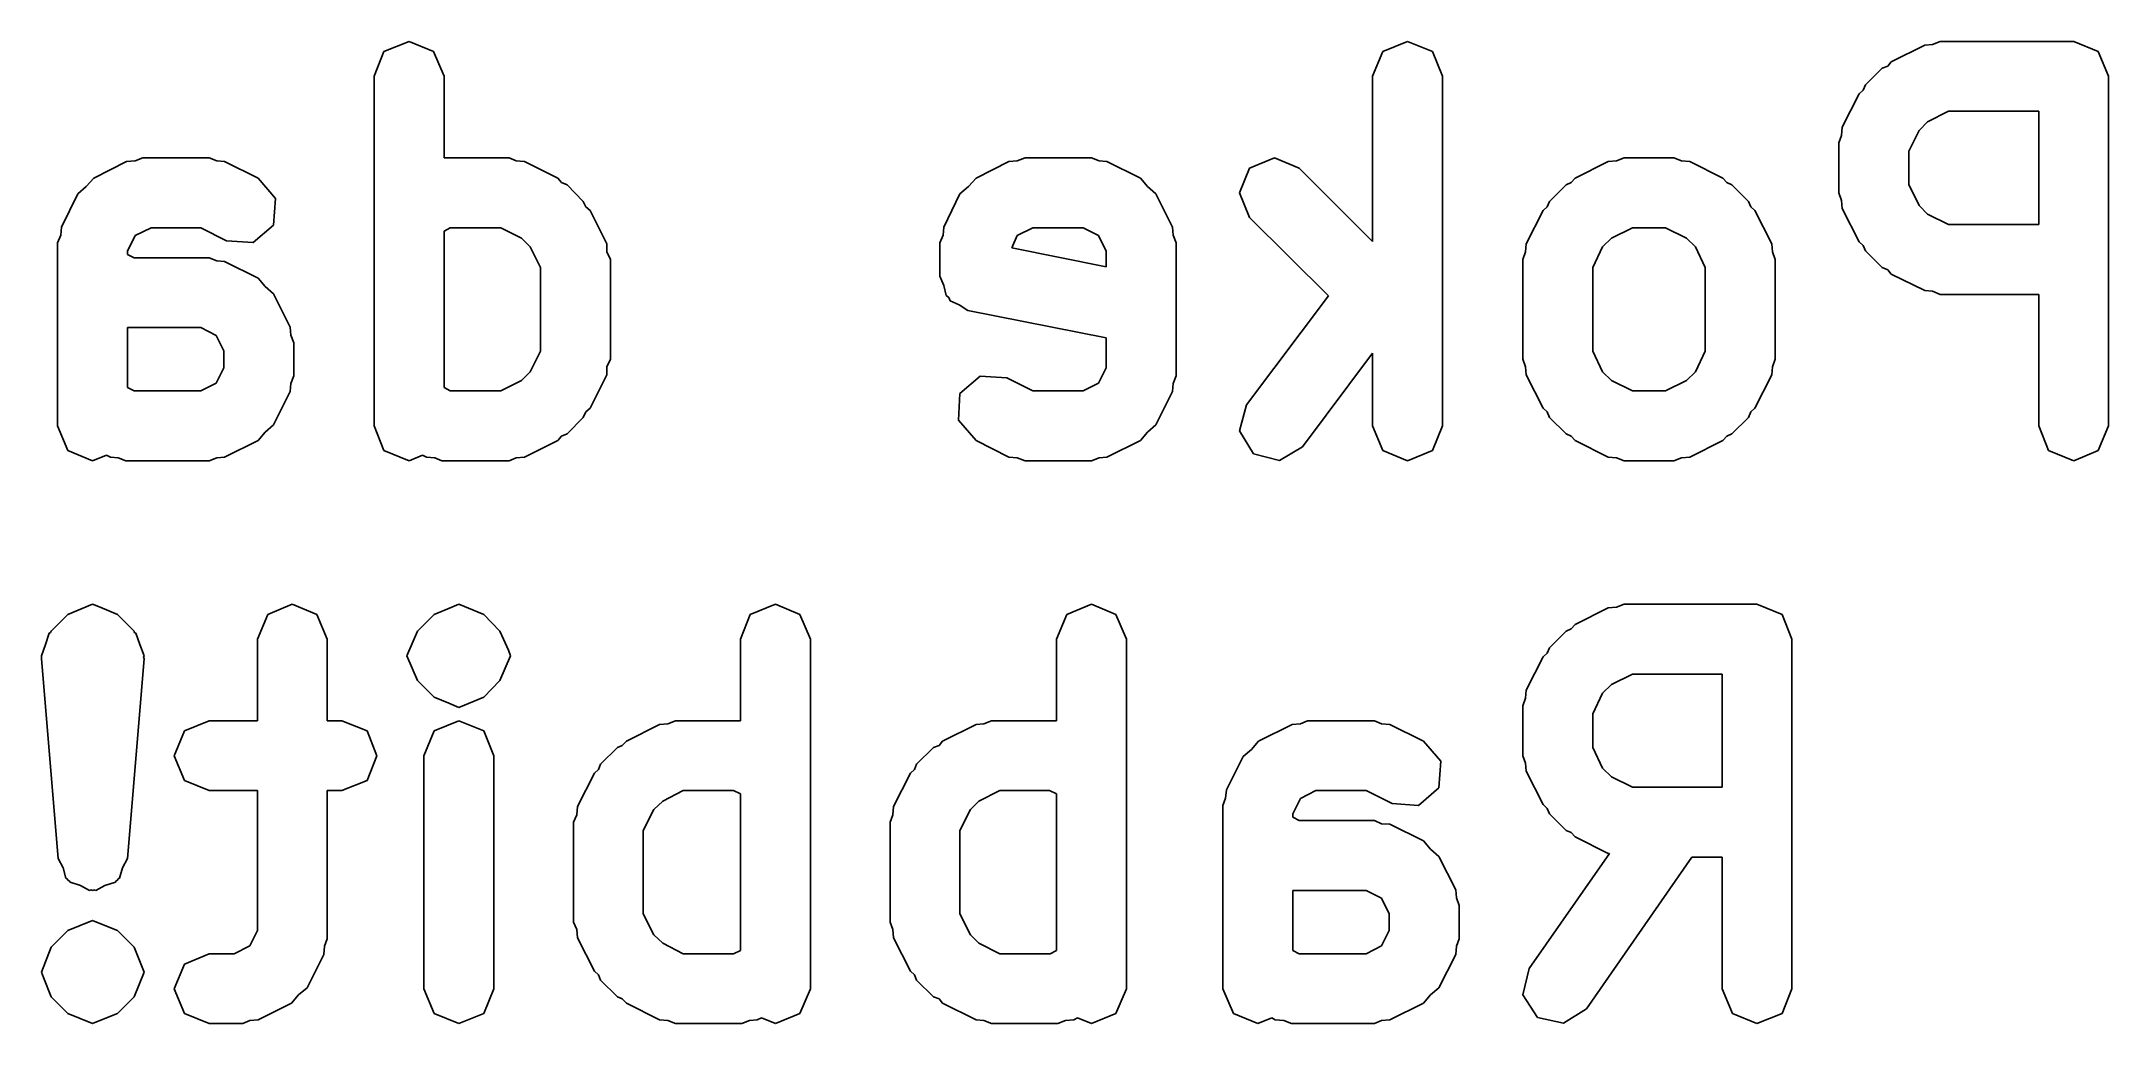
# Model space of a CAD drawing. Extents: x 150.39 to 153.35, y -90.67 to -89.26.
import ezdxf

# ---------------------------------------------------------------- set-up
doc = ezdxf.new("R2010")
doc.units = 0
doc.layers.add('BLACK', color=7, linetype='CONTINUOUS')

msp = doc.modelspace()

# ---------------------------------------------------------------- linework, layer by layer
at = {"layer": 'BLACK', "linetype": 'CONTINUOUS'}
for p, q in [((150.884, -89.2772), (150.92, -89.2625)), ((150.92, -89.2625), (150.955, -89.2772)), ((152.313, -89.2772), (152.348, -89.2625)), ((152.348, -89.2625), (152.384, -89.2772)), ((153.04, -89.2916), (153.088, -89.2678)), ((153.088, -89.2678), (153.099, -89.267)), ((153.099, -89.267), (153.11, -89.2625)), ((153.11, -89.2625), (153.301, -89.2625)), ((153.301, -89.2625), (153.336, -89.2772)), ((150.87, -89.3125), (150.884, -89.2772)), ((150.955, -89.2772), (150.97, -89.3125)), ((152.298, -89.3125), (152.313, -89.2772)), ((152.384, -89.2772), (152.398, -89.3125)), ((153.003, -89.3248), (153.027, -89.301)), ((153.027, -89.301), (153.035, -89.2978)), ((153.035, -89.2978), (153.04, -89.2916)), ((153.336, -89.2772), (153.351, -89.3125)), ((150.87, -89.8125), (150.87, -89.3125)), ((150.97, -89.3125), (150.97, -89.4292)), ((152.298, -89.5489), (152.298, -89.3125)), ((152.398, -89.3125), (152.398, -89.8125)), ((153, -89.3324), (153.003, -89.3248)), ((153.351, -89.3125), (153.351, -89.8125)), ((152.97, -89.3854), (152.994, -89.3378)), ((152.994, -89.3378), (153, -89.3324)), ((152.969, -89.397), (152.97, -89.3854)), ((153.08, -89.3898), (153.065, -89.4196)), ((153.092, -89.3774), (153.08, -89.3898)), ((153.122, -89.3625), (153.092, -89.3774)), ((153.251, -89.3625), (153.122, -89.3625)), ((153.251, -89.5244), (153.251, -89.3625)), ((152.965, -89.4078), (152.969, -89.397)), ((152.965, -89.4792), (152.965, -89.4078)), ((153.065, -89.4196), (153.065, -89.4674)), ((150.469, -89.4583), (150.516, -89.4345)), ((150.516, -89.4345), (150.528, -89.4336)), ((150.528, -89.4336), (150.539, -89.4292)), ((150.539, -89.4292), (150.634, -89.4292)), ((150.634, -89.4292), (150.645, -89.4336)), ((150.645, -89.4336), (150.656, -89.4345)), ((150.656, -89.4345), (150.704, -89.4583)), ((150.97, -89.4292), (151.063, -89.4292)), ((151.063, -89.4292), (151.073, -89.4336)), ((151.073, -89.4336), (151.085, -89.4345)), ((151.085, -89.4345), (151.133, -89.4583)), ((151.731, -89.4583), (151.778, -89.4345)), ((151.778, -89.4345), (151.79, -89.4336)), ((151.79, -89.4336), (151.801, -89.4292)), ((151.801, -89.4292), (151.896, -89.4292)), ((151.896, -89.4292), (151.907, -89.4336)), ((151.907, -89.4336), (151.918, -89.4345)), ((151.918, -89.4345), (151.966, -89.4583)), ((152.108, -89.4792), (152.122, -89.4438)), ((152.122, -89.4438), (152.158, -89.4292)), ((152.158, -89.4292), (152.193, -89.4438)), ((152.193, -89.4438), (152.298, -89.5489)), ((152.588, -89.4583), (152.635, -89.4345)), ((152.635, -89.4345), (152.647, -89.4336)), ((152.647, -89.4336), (152.658, -89.4292)), ((152.658, -89.4292), (152.729, -89.4292)), ((152.729, -89.4292), (152.74, -89.4336)), ((152.74, -89.4336), (152.752, -89.4345)), ((152.752, -89.4345), (152.799, -89.4583)), ((150.446, -89.4806), (150.458, -89.4702)), ((150.458, -89.4702), (150.469, -89.4583)), ((150.704, -89.4583), (150.729, -89.4872)), ((151.133, -89.4583), (151.138, -89.4645)), ((151.138, -89.4645), (151.146, -89.4676)), ((151.146, -89.4676), (151.169, -89.4914)), ((151.708, -89.4806), (151.72, -89.4702)), ((151.72, -89.4702), (151.731, -89.4583)), ((151.966, -89.4583), (151.976, -89.4702)), ((151.976, -89.4702), (151.988, -89.4806)), ((152.551, -89.4914), (152.575, -89.4676)), ((152.575, -89.4676), (152.582, -89.4645)), ((152.582, -89.4645), (152.588, -89.4583)), ((152.799, -89.4583), (152.805, -89.4645)), ((152.805, -89.4645), (152.812, -89.4676)), ((152.812, -89.4676), (152.836, -89.4914)), ((153.065, -89.4674), (153.08, -89.4972)), ((150.423, -89.5282), (150.446, -89.4806)), ((150.729, -89.4872), (150.726, -89.5254)), ((151.169, -89.4914), (151.173, -89.499)), ((151.173, -89.499), (151.179, -89.5044)), ((151.179, -89.5044), (151.203, -89.5521)), ((151.685, -89.5283), (151.708, -89.4806)), ((151.988, -89.4806), (152.012, -89.5282)), ((152.122, -89.5145), (152.108, -89.4792)), ((152.518, -89.5521), (152.542, -89.5044)), ((152.542, -89.5044), (152.548, -89.499)), ((152.548, -89.499), (152.551, -89.4914)), ((152.836, -89.4914), (152.839, -89.499)), ((152.839, -89.499), (152.845, -89.5044)), ((152.845, -89.5044), (152.869, -89.5521)), ((152.969, -89.4899), (152.965, -89.4792)), ((152.97, -89.5015), (152.969, -89.4899)), ((152.994, -89.5492), (152.97, -89.5015)), ((153.08, -89.4972), (153.092, -89.5095)), ((150.422, -89.5399), (150.423, -89.5282)), ((150.551, -89.5292), (150.528, -89.5403)), ((150.622, -89.5292), (150.551, -89.5292)), ((150.659, -89.5477), (150.622, -89.5292)), ((150.726, -89.5254), (150.697, -89.5504)), ((150.979, -89.5292), (150.97, -89.5339)), ((150.97, -89.5339), (150.97, -89.7578)), ((151.051, -89.5292), (150.979, -89.5292)), ((151.081, -89.5441), (151.051, -89.5292)), ((151.684, -89.5399), (151.685, -89.5283)), ((151.812, -89.5292), (151.79, -89.5403)), ((151.884, -89.5292), (151.812, -89.5292)), ((151.906, -89.5403), (151.884, -89.5292)), ((152.012, -89.5282), (152.013, -89.5399)), ((152.235, -89.6267), (152.122, -89.5145)), ((152.67, -89.5292), (152.64, -89.5441)), ((152.717, -89.5292), (152.67, -89.5292)), ((152.747, -89.5441), (152.717, -89.5292)), ((153.092, -89.5095), (153.122, -89.5244)), ((153.122, -89.5244), (153.251, -89.5244)), ((150.417, -89.5506), (150.422, -89.5399)), ((150.417, -89.8125), (150.417, -89.5506)), ((150.528, -89.5403), (150.517, -89.5624)), ((150.517, -89.5624), (150.517, -89.5673)), ((150.517, -89.5673), (150.527, -89.572)), ((150.697, -89.5504), (150.659, -89.5477)), ((151.093, -89.5564), (151.081, -89.5441)), ((151.108, -89.5862), (151.093, -89.5564)), ((151.203, -89.5521), (151.203, -89.5637)), ((151.203, -89.5637), (151.208, -89.5744)), ((151.679, -89.5506), (151.684, -89.5399)), ((151.679, -89.5982), (151.679, -89.5506)), ((151.79, -89.5403), (151.782, -89.5577)), ((151.782, -89.5577), (151.917, -89.5849)), ((151.917, -89.5624), (151.906, -89.5403)), ((151.917, -89.5849), (151.917, -89.5624)), ((152.013, -89.5399), (152.017, -89.5506)), ((152.017, -89.5506), (152.017, -89.7411)), ((152.513, -89.5744), (152.517, -89.5637)), ((152.517, -89.5637), (152.518, -89.5521)), ((152.627, -89.5564), (152.613, -89.5862)), ((152.64, -89.5441), (152.627, -89.5564)), ((152.76, -89.5564), (152.747, -89.5441)), ((152.774, -89.5862), (152.76, -89.5564)), ((152.869, -89.5521), (152.87, -89.5637)), ((152.87, -89.5637), (152.874, -89.5744)), ((153, -89.5546), (152.994, -89.5492)), ((153.003, -89.5622), (153, -89.5546)), ((153.027, -89.586), (153.003, -89.5622)), ((150.527, -89.572), (150.634, -89.572)), ((150.634, -89.572), (150.645, -89.5765)), ((150.645, -89.5765), (150.656, -89.5773)), ((150.656, -89.5773), (150.704, -89.6011)), ((151.108, -89.7055), (151.108, -89.5862)), ((151.208, -89.5744), (151.208, -89.7173)), ((152.513, -89.7173), (152.513, -89.5744)), ((152.613, -89.5862), (152.613, -89.7055)), ((152.774, -89.7055), (152.774, -89.5862)), ((152.874, -89.5744), (152.874, -89.7173)), ((153.035, -89.5891), (153.027, -89.586)), ((153.04, -89.5953), (153.035, -89.5891)), ((153.088, -89.6191), (153.04, -89.5953)), ((150.704, -89.6011), (150.714, -89.6131)), ((150.714, -89.6131), (150.726, -89.6235)), ((150.726, -89.6235), (150.75, -89.6711)), ((151.685, -89.6117), (151.679, -89.5982)), ((151.688, -89.626), (151.685, -89.6117)), ((151.692, -89.6288), (151.688, -89.626)), ((153.099, -89.62), (153.088, -89.6191)), ((153.11, -89.6244), (153.099, -89.62)), ((153.251, -89.6244), (153.11, -89.6244)), ((153.251, -89.8125), (153.251, -89.6244)), ((151.694, -89.6336), (151.692, -89.6288)), ((151.707, -89.6392), (151.694, -89.6336)), ((151.719, -89.6473), (151.707, -89.6392)), ((151.917, -89.6868), (151.719, -89.6473)), ((152.118, -89.7825), (152.235, -89.6267)), ((150.517, -89.672), (150.517, -89.7578)), ((150.622, -89.672), (150.517, -89.672)), ((150.644, -89.6831), (150.622, -89.672)), ((150.655, -89.7053), (150.644, -89.6831)), ((150.75, -89.6711), (150.751, -89.6827)), ((150.751, -89.6827), (150.755, -89.6935)), ((150.655, -89.7293), (150.655, -89.7053)), ((150.755, -89.6935), (150.755, -89.7411)), ((151.093, -89.7353), (151.108, -89.7055)), ((151.917, -89.7293), (151.917, -89.6868)), ((152.298, -89.7085), (152.198, -89.8425)), ((152.298, -89.8125), (152.298, -89.7085)), ((152.613, -89.7055), (152.627, -89.7353)), ((152.76, -89.7353), (152.774, -89.7055)), ((150.644, -89.7514), (150.655, -89.7293)), ((150.755, -89.7411), (150.751, -89.7518)), ((151.081, -89.7476), (151.093, -89.7353)), ((151.203, -89.7396), (151.179, -89.7873)), ((151.208, -89.7173), (151.203, -89.728)), ((151.203, -89.728), (151.203, -89.7396)), ((151.708, -89.7663), (151.737, -89.7413)), ((151.737, -89.7413), (151.775, -89.744)), ((151.775, -89.744), (151.812, -89.7625)), ((151.906, -89.7514), (151.917, -89.7293)), ((152.017, -89.7411), (152.013, -89.7518)), ((152.517, -89.728), (152.513, -89.7173)), ((152.518, -89.7396), (152.517, -89.728)), ((152.542, -89.7873), (152.518, -89.7396)), ((152.627, -89.7353), (152.64, -89.7476)), ((152.747, -89.7476), (152.76, -89.7353)), ((152.869, -89.7396), (152.845, -89.7873)), ((152.87, -89.728), (152.869, -89.7396)), ((152.874, -89.7173), (152.87, -89.728)), ((150.517, -89.7578), (150.527, -89.7625)), ((150.527, -89.7625), (150.622, -89.7625)), ((150.622, -89.7625), (150.644, -89.7514)), ((150.75, -89.7634), (150.726, -89.8111)), ((150.751, -89.7518), (150.75, -89.7634)), ((150.97, -89.7578), (150.979, -89.7625)), ((150.979, -89.7625), (151.051, -89.7625)), ((151.051, -89.7625), (151.081, -89.7476)), ((151.706, -89.8045), (151.708, -89.7663)), ((151.812, -89.7625), (151.884, -89.7625)), ((151.884, -89.7625), (151.906, -89.7514)), ((152.012, -89.7634), (151.988, -89.8111)), ((152.013, -89.7518), (152.012, -89.7634)), ((152.64, -89.7476), (152.67, -89.7625)), ((152.67, -89.7625), (152.717, -89.7625)), ((152.717, -89.7625), (152.747, -89.7476)), ((151.169, -89.8003), (151.146, -89.8241)), ((151.173, -89.7926), (151.169, -89.8003)), ((151.179, -89.7873), (151.173, -89.7926)), ((152.108, -89.8196), (152.118, -89.7825)), ((152.548, -89.7926), (152.542, -89.7873)), ((152.551, -89.8003), (152.548, -89.7926)), ((152.575, -89.8241), (152.551, -89.8003)), ((152.836, -89.8003), (152.812, -89.8241)), ((152.839, -89.7926), (152.836, -89.8003)), ((152.845, -89.7873), (152.839, -89.7926)), ((150.432, -89.8479), (150.417, -89.8125)), ((150.704, -89.8334), (150.656, -89.8572)), ((150.714, -89.8215), (150.704, -89.8334)), ((150.726, -89.8111), (150.714, -89.8215)), ((150.884, -89.8479), (150.87, -89.8125)), ((151.133, -89.8334), (151.085, -89.8572)), ((151.138, -89.8272), (151.133, -89.8334)), ((151.146, -89.8241), (151.138, -89.8272)), ((151.731, -89.8334), (151.706, -89.8045)), ((151.778, -89.8572), (151.731, -89.8334)), ((151.966, -89.8334), (151.918, -89.8572)), ((151.976, -89.8215), (151.966, -89.8334)), ((151.988, -89.8111), (151.976, -89.8215)), ((152.128, -89.8525), (152.108, -89.8196)), ((152.313, -89.8479), (152.298, -89.8125)), ((152.398, -89.8125), (152.384, -89.8479)), ((152.582, -89.8272), (152.575, -89.8241)), ((152.588, -89.8334), (152.582, -89.8272)), ((152.635, -89.8572), (152.588, -89.8334)), ((152.799, -89.8334), (152.752, -89.8572)), ((152.805, -89.8272), (152.799, -89.8334)), ((152.812, -89.8241), (152.805, -89.8272)), ((153.265, -89.8479), (153.251, -89.8125)), ((153.351, -89.8125), (153.336, -89.8479)), ((150.467, -89.8625), (150.432, -89.8479)), ((150.487, -89.8544), (150.467, -89.8625)), ((150.493, -89.8572), (150.487, -89.8544)), ((150.504, -89.8581), (150.493, -89.8572)), ((150.515, -89.8625), (150.504, -89.8581)), ((150.634, -89.8625), (150.515, -89.8625)), ((150.645, -89.8581), (150.634, -89.8625)), ((150.656, -89.8572), (150.645, -89.8581)), ((150.92, -89.8625), (150.884, -89.8479)), ((150.939, -89.8544), (150.92, -89.8625)), ((150.945, -89.8572), (150.939, -89.8544)), ((150.957, -89.8581), (150.945, -89.8572)), ((150.967, -89.8625), (150.957, -89.8581)), ((151.063, -89.8625), (150.967, -89.8625)), ((151.073, -89.8581), (151.063, -89.8625)), ((151.085, -89.8572), (151.073, -89.8581)), ((151.79, -89.8581), (151.778, -89.8572)), ((151.801, -89.8625), (151.79, -89.8581)), ((151.896, -89.8625), (151.801, -89.8625)), ((151.907, -89.8581), (151.896, -89.8625)), ((151.918, -89.8572), (151.907, -89.8581)), ((152.165, -89.862), (152.128, -89.8525)), ((152.198, -89.8425), (152.165, -89.862)), ((152.348, -89.8625), (152.313, -89.8479)), ((152.384, -89.8479), (152.348, -89.8625)), ((152.647, -89.8581), (152.635, -89.8572)), ((152.658, -89.8625), (152.647, -89.8581)), ((152.729, -89.8625), (152.658, -89.8625)), ((152.74, -89.8581), (152.729, -89.8625)), ((152.752, -89.8572), (152.74, -89.8581)), ((153.301, -89.8625), (153.265, -89.8479)), ((153.336, -89.8479), (153.301, -89.8625)), ((150.432, -90.0822), (150.467, -90.0675)), ((150.467, -90.0675), (150.467, -90.0675)), ((150.467, -90.0675), (150.478, -90.0718)), ((150.718, -90.0822), (150.753, -90.0675)), ((150.753, -90.0675), (150.788, -90.0822)), ((150.981, -90.0718), (150.991, -90.0675)), ((150.991, -90.0675), (150.991, -90.0675)), ((150.991, -90.0675), (151.027, -90.0822)), ((151.408, -90.0822), (151.444, -90.0675)), ((151.444, -90.0675), (151.479, -90.0822)), ((151.861, -90.0822), (151.896, -90.0675)), ((151.896, -90.0675), (151.931, -90.0822)), ((152.647, -90.072), (152.658, -90.0675)), ((152.658, -90.0675), (152.848, -90.0675)), ((152.848, -90.0675), (152.884, -90.0822)), ((150.408, -90.106), (150.432, -90.0822)), ((150.478, -90.0718), (150.503, -90.0822)), ((150.503, -90.0822), (150.503, -90.0822)), ((150.503, -90.0822), (150.503, -90.0822)), ((150.503, -90.0822), (150.527, -90.106)), ((150.703, -90.1175), (150.718, -90.0822)), ((150.788, -90.0822), (150.803, -90.1175)), ((150.932, -90.106), (150.956, -90.0822)), ((150.956, -90.0822), (150.981, -90.0718)), ((150.956, -90.0822), (150.956, -90.0822)), ((150.956, -90.0822), (150.956, -90.0822)), ((151.027, -90.0822), (151.05, -90.106)), ((151.394, -90.1175), (151.408, -90.0822)), ((151.479, -90.0822), (151.494, -90.1175)), ((151.846, -90.1175), (151.861, -90.0822)), ((151.931, -90.0822), (151.946, -90.1175)), ((152.582, -90.1028), (152.588, -90.0966)), ((152.588, -90.0966), (152.635, -90.0728)), ((152.635, -90.0728), (152.647, -90.072)), ((152.884, -90.0822), (152.898, -90.1175)), ((150.394, -90.1413), (150.4, -90.1254)), ((150.4, -90.1254), (150.405, -90.109)), ((150.405, -90.109), (150.407, -90.108)), ((150.407, -90.108), (150.408, -90.106)), ((150.527, -90.106), (150.527, -90.108)), ((150.527, -90.108), (150.529, -90.109)), ((150.529, -90.109), (150.535, -90.1254)), ((150.535, -90.1254), (150.541, -90.1413)), ((150.703, -90.2342), (150.703, -90.1175)), ((150.803, -90.1175), (150.803, -90.2342)), ((150.917, -90.1413), (150.932, -90.106)), ((150.932, -90.106), (150.932, -90.106)), ((151.05, -90.106), (151.055, -90.1177)), ((151.055, -90.1177), (151.062, -90.1333)), ((151.394, -90.2342), (151.394, -90.1175)), ((151.494, -90.1175), (151.494, -90.6175)), ((151.846, -90.2342), (151.846, -90.1175)), ((151.946, -90.1175), (151.946, -90.6175)), ((152.551, -90.1298), (152.575, -90.106)), ((152.575, -90.106), (152.582, -90.1028)), ((152.898, -90.1175), (152.898, -90.6175)), ((150.394, -90.1434), (150.394, -90.1413)), ((150.394, -90.1455), (150.394, -90.1434)), ((150.418, -90.4312), (150.394, -90.1455)), ((150.541, -90.1455), (150.517, -90.4312)), ((150.541, -90.1413), (150.54, -90.1434)), ((150.54, -90.1434), (150.541, -90.1455)), ((150.932, -90.1767), (150.917, -90.1413)), ((151.065, -90.1413), (151.05, -90.1767)), ((151.062, -90.1333), (151.065, -90.1413)), ((152.518, -90.1904), (152.542, -90.1428)), ((152.542, -90.1428), (152.548, -90.1374)), ((152.548, -90.1374), (152.551, -90.1298)), ((150.956, -90.2005), (150.932, -90.1767)), ((151.05, -90.1767), (151.027, -90.2005)), ((151.05, -90.1767), (151.05, -90.1767)), ((152.64, -90.1824), (152.627, -90.1948)), ((152.67, -90.1675), (152.64, -90.1824)), ((152.798, -90.1675), (152.67, -90.1675)), ((152.798, -90.3294), (152.798, -90.1675)), ((150.977, -90.2091), (150.956, -90.2005)), ((150.991, -90.2151), (150.977, -90.2091)), ((151.027, -90.2005), (150.991, -90.2151)), ((150.991, -90.2151), (150.991, -90.2151)), ((151.027, -90.2005), (151.027, -90.2005)), ((152.513, -90.2128), (152.517, -90.202)), ((152.513, -90.2842), (152.513, -90.2128)), ((152.517, -90.202), (152.518, -90.1904)), ((152.627, -90.1948), (152.613, -90.2246)), ((150.599, -90.2488), (150.634, -90.2342)), ((150.634, -90.2342), (150.703, -90.2342)), ((150.803, -90.2342), (150.824, -90.2342)), ((150.824, -90.2342), (150.86, -90.2488)), ((150.956, -90.2488), (150.991, -90.2342)), ((150.991, -90.2342), (151.027, -90.2488)), ((151.231, -90.2633), (151.278, -90.2395)), ((151.278, -90.2395), (151.29, -90.2386)), ((151.29, -90.2386), (151.301, -90.2342)), ((151.301, -90.2342), (151.394, -90.2342)), ((151.683, -90.2633), (151.731, -90.2395)), ((151.731, -90.2395), (151.742, -90.2386)), ((151.742, -90.2386), (151.753, -90.2342)), ((151.753, -90.2342), (151.846, -90.2342)), ((152.135, -90.2633), (152.183, -90.2395)), ((152.183, -90.2395), (152.195, -90.2386)), ((152.195, -90.2386), (152.205, -90.2342)), ((152.205, -90.2342), (152.301, -90.2342)), ((152.301, -90.2342), (152.311, -90.2386)), ((152.311, -90.2386), (152.323, -90.2395)), ((152.323, -90.2395), (152.371, -90.2633)), ((152.613, -90.2246), (152.613, -90.2724)), ((150.584, -90.2842), (150.599, -90.2488)), ((150.86, -90.2488), (150.874, -90.2842)), ((150.941, -90.2842), (150.956, -90.2488)), ((151.027, -90.2488), (151.041, -90.2842)), ((151.194, -90.2964), (151.218, -90.2726)), ((151.218, -90.2726), (151.225, -90.2695)), ((151.225, -90.2695), (151.231, -90.2633)), ((151.646, -90.2964), (151.67, -90.2726)), ((151.67, -90.2726), (151.678, -90.2695)), ((151.678, -90.2695), (151.683, -90.2633)), ((152.113, -90.2856), (152.125, -90.2752)), ((152.125, -90.2752), (152.135, -90.2633)), ((152.371, -90.2633), (152.396, -90.2922)), ((152.613, -90.2724), (152.627, -90.3022)), ((150.599, -90.3195), (150.584, -90.2842)), ((150.874, -90.2842), (150.86, -90.3195)), ((150.941, -90.6175), (150.941, -90.2842)), ((151.041, -90.2842), (151.041, -90.6175)), ((151.185, -90.3094), (151.191, -90.304)), ((151.191, -90.304), (151.194, -90.2964)), ((151.637, -90.3094), (151.643, -90.304)), ((151.643, -90.304), (151.646, -90.2964)), ((152.089, -90.3333), (152.113, -90.2856)), ((152.396, -90.2922), (152.393, -90.3304)), ((152.517, -90.2949), (152.513, -90.2842)), ((152.518, -90.3065), (152.517, -90.2949)), ((152.542, -90.3542), (152.518, -90.3065)), ((152.627, -90.3022), (152.64, -90.3145)), ((150.634, -90.3342), (150.599, -90.3195)), ((150.703, -90.3342), (150.634, -90.3342)), ((150.703, -90.5343), (150.703, -90.3342)), ((150.824, -90.3342), (150.803, -90.3342)), ((150.803, -90.3342), (150.803, -90.5461)), ((150.86, -90.3195), (150.824, -90.3342)), ((151.161, -90.3571), (151.185, -90.3094)), ((151.312, -90.3342), (151.283, -90.3491)), ((151.384, -90.3342), (151.312, -90.3342)), ((151.394, -90.3389), (151.384, -90.3342)), ((151.613, -90.3571), (151.637, -90.3094)), ((151.765, -90.3342), (151.735, -90.3491)), ((151.836, -90.3342), (151.765, -90.3342)), ((151.846, -90.3389), (151.836, -90.3342)), ((152.088, -90.3449), (152.089, -90.3333)), ((152.217, -90.3342), (152.195, -90.3453)), ((152.289, -90.3342), (152.217, -90.3342)), ((152.326, -90.3527), (152.289, -90.3342)), ((152.393, -90.3304), (152.364, -90.3554)), ((152.64, -90.3145), (152.67, -90.3294)), ((152.67, -90.3294), (152.798, -90.3294)), ((151.16, -90.3687), (151.161, -90.3571)), ((151.27, -90.3614), (151.255, -90.3912)), ((151.283, -90.3491), (151.27, -90.3614)), ((151.394, -90.5628), (151.394, -90.3389)), ((151.612, -90.3687), (151.613, -90.3571)), ((151.723, -90.3614), (151.708, -90.3912)), ((151.735, -90.3491), (151.723, -90.3614)), ((151.846, -90.5628), (151.846, -90.3389)), ((152.084, -90.3556), (152.088, -90.3449)), ((152.084, -90.6175), (152.084, -90.3556)), ((152.195, -90.3453), (152.184, -90.3674)), ((152.364, -90.3554), (152.326, -90.3527)), ((152.548, -90.3596), (152.542, -90.3542)), ((152.551, -90.3672), (152.548, -90.3596)), ((151.155, -90.3794), (151.16, -90.3687)), ((151.155, -90.5223), (151.155, -90.3794)), ((151.255, -90.3912), (151.255, -90.5105)), ((151.608, -90.3794), (151.612, -90.3687)), ((151.608, -90.5223), (151.608, -90.3794)), ((151.708, -90.3912), (151.708, -90.5105)), ((152.184, -90.3674), (152.184, -90.3723)), ((152.184, -90.3723), (152.193, -90.377)), ((152.193, -90.377), (152.301, -90.377)), ((152.301, -90.377), (152.311, -90.3815)), ((152.311, -90.3815), (152.323, -90.3823)), ((152.323, -90.3823), (152.371, -90.4061)), ((152.575, -90.391), (152.551, -90.3672)), ((152.582, -90.3941), (152.575, -90.391)), ((152.588, -90.4003), (152.582, -90.3941)), ((152.371, -90.4061), (152.381, -90.4181)), ((152.381, -90.4181), (152.393, -90.4285)), ((152.522, -90.5888), (152.637, -90.4242)), ((152.635, -90.4241), (152.588, -90.4003)), ((152.637, -90.4242), (152.635, -90.4241)), ((150.425, -90.4448), (150.418, -90.4312)), ((150.429, -90.4593), (150.425, -90.4448)), ((150.51, -90.4448), (150.506, -90.4593)), ((150.517, -90.4312), (150.51, -90.4448)), ((152.393, -90.4285), (152.417, -90.4761)), ((152.755, -90.4294), (152.604, -90.6462)), ((152.798, -90.4294), (152.755, -90.4294)), ((152.798, -90.6175), (152.798, -90.4294)), ((150.431, -90.4604), (150.429, -90.4593)), ((150.432, -90.4624), (150.431, -90.4604)), ((150.434, -90.4632), (150.432, -90.4624)), ((150.435, -90.4652), (150.434, -90.4632)), ((150.45, -90.4699), (150.435, -90.4652)), ((150.463, -90.4769), (150.45, -90.4699)), ((150.465, -90.4762), (150.463, -90.4769)), ((150.467, -90.477), (150.465, -90.4762)), ((150.469, -90.4762), (150.467, -90.477)), ((150.472, -90.4769), (150.469, -90.4762)), ((150.485, -90.4699), (150.472, -90.4769)), ((150.5, -90.4652), (150.485, -90.4699)), ((150.501, -90.4632), (150.5, -90.4652)), ((150.503, -90.4624), (150.501, -90.4632)), ((150.504, -90.4604), (150.503, -90.4624)), ((150.506, -90.4593), (150.504, -90.4604)), ((152.184, -90.477), (152.184, -90.5628)), ((152.289, -90.477), (152.184, -90.477)), ((152.311, -90.4881), (152.289, -90.477)), ((152.417, -90.4761), (152.418, -90.4877)), ((151.255, -90.5105), (151.27, -90.5403)), ((151.708, -90.5105), (151.723, -90.5403)), ((152.322, -90.5103), (152.311, -90.4881)), ((152.322, -90.5343), (152.322, -90.5103)), ((152.418, -90.4877), (152.422, -90.4985)), ((152.422, -90.4985), (152.422, -90.5461)), ((150.408, -90.5583), (150.432, -90.5345)), ((150.432, -90.5345), (150.467, -90.5199)), ((150.432, -90.5345), (150.432, -90.5345)), ((150.467, -90.5199), (150.467, -90.5199)), ((150.467, -90.5199), (150.473, -90.5223)), ((150.473, -90.5223), (150.503, -90.5345)), ((150.503, -90.5345), (150.527, -90.5583)), ((150.692, -90.5564), (150.703, -90.5343)), ((151.16, -90.533), (151.155, -90.5223)), ((151.161, -90.5446), (151.16, -90.533)), ((151.27, -90.5403), (151.283, -90.5526)), ((151.612, -90.533), (151.608, -90.5223)), ((151.613, -90.5446), (151.612, -90.533)), ((151.723, -90.5403), (151.735, -90.5526)), ((152.311, -90.5564), (152.322, -90.5343)), ((150.394, -90.5937), (150.408, -90.5583)), ((150.408, -90.5583), (150.408, -90.5583)), ((150.527, -90.5583), (150.541, -90.5937)), ((150.599, -90.5822), (150.634, -90.5675)), ((150.634, -90.5675), (150.67, -90.5675)), ((150.67, -90.5675), (150.692, -90.5564)), ((150.798, -90.5684), (150.774, -90.6161)), ((150.799, -90.5568), (150.798, -90.5684)), ((150.803, -90.5461), (150.799, -90.5568)), ((151.185, -90.5923), (151.161, -90.5446)), ((151.283, -90.5526), (151.312, -90.5675)), ((151.312, -90.5675), (151.384, -90.5675)), ((151.384, -90.5675), (151.394, -90.5628)), ((151.637, -90.5923), (151.613, -90.5446)), ((151.735, -90.5526), (151.765, -90.5675)), ((151.765, -90.5675), (151.837, -90.5675)), ((151.837, -90.5675), (151.846, -90.5628)), ((152.184, -90.5628), (152.193, -90.5675)), ((152.193, -90.5675), (152.289, -90.5675)), ((152.289, -90.5675), (152.311, -90.5564)), ((152.417, -90.5684), (152.393, -90.6161)), ((152.418, -90.5568), (152.417, -90.5684)), ((152.422, -90.5461), (152.418, -90.5568)), ((150.397, -90.6017), (150.394, -90.5937)), ((150.394, -90.5937), (150.394, -90.5937)), ((150.408, -90.6291), (150.397, -90.6017)), ((150.541, -90.5937), (150.527, -90.6291)), ((150.584, -90.6175), (150.599, -90.5822)), ((151.191, -90.5977), (151.185, -90.5923)), ((151.194, -90.6053), (151.191, -90.5977)), ((151.643, -90.5977), (151.637, -90.5923)), ((151.646, -90.6053), (151.643, -90.5977)), ((152.513, -90.6262), (152.522, -90.5888)), ((150.432, -90.6529), (150.408, -90.6291)), ((150.527, -90.6291), (150.503, -90.6529)), ((150.527, -90.6291), (150.527, -90.6291)), ((150.527, -90.6291), (150.527, -90.6291)), ((150.599, -90.6529), (150.584, -90.6175)), ((150.762, -90.6265), (150.752, -90.6384)), ((150.774, -90.6161), (150.762, -90.6265)), ((150.956, -90.6529), (150.941, -90.6175)), ((151.041, -90.6175), (151.027, -90.6529)), ((151.218, -90.6291), (151.194, -90.6053)), ((151.225, -90.6322), (151.218, -90.6291)), ((151.494, -90.6175), (151.479, -90.6529)), ((151.67, -90.6291), (151.646, -90.6053)), ((151.678, -90.6322), (151.67, -90.6291)), ((151.946, -90.6175), (151.931, -90.6529)), ((152.099, -90.6529), (152.084, -90.6175)), ((152.381, -90.6265), (152.371, -90.6384)), ((152.393, -90.6161), (152.381, -90.6265)), ((152.534, -90.6585), (152.513, -90.6262)), ((152.813, -90.6529), (152.798, -90.6175)), ((152.898, -90.6175), (152.884, -90.6529)), ((150.467, -90.6675), (150.432, -90.6529)), ((150.503, -90.6529), (150.48, -90.6622)), ((150.503, -90.6529), (150.503, -90.6529)), ((150.634, -90.6675), (150.599, -90.6529)), ((150.752, -90.6384), (150.704, -90.6622)), ((150.991, -90.6675), (150.956, -90.6529)), ((151.027, -90.6529), (150.991, -90.6675)), ((151.231, -90.6384), (151.225, -90.6322)), ((151.278, -90.6622), (151.231, -90.6384)), ((151.424, -90.6594), (151.418, -90.6622)), ((151.444, -90.6675), (151.424, -90.6594)), ((151.479, -90.6529), (151.444, -90.6675)), ((151.683, -90.6384), (151.678, -90.6322)), ((151.731, -90.6622), (151.683, -90.6384)), ((151.876, -90.6594), (151.871, -90.6622)), ((151.896, -90.6675), (151.876, -90.6594)), ((151.931, -90.6529), (151.896, -90.6675)), ((152.134, -90.6675), (152.099, -90.6529)), ((152.154, -90.6594), (152.134, -90.6675)), ((152.159, -90.6622), (152.154, -90.6594)), ((152.371, -90.6384), (152.323, -90.6622)), ((152.571, -90.6668), (152.534, -90.6585)), ((152.604, -90.6462), (152.571, -90.6668)), ((152.848, -90.6675), (152.813, -90.6529)), ((152.884, -90.6529), (152.848, -90.6675)), ((150.48, -90.6622), (150.467, -90.6675)), ((150.467, -90.6675), (150.467, -90.6675)), ((150.682, -90.6675), (150.634, -90.6675)), ((150.692, -90.6631), (150.682, -90.6675)), ((150.704, -90.6622), (150.692, -90.6631)), ((151.29, -90.6631), (151.278, -90.6622)), ((151.301, -90.6675), (151.29, -90.6631)), ((151.396, -90.6675), (151.301, -90.6675)), ((151.407, -90.6631), (151.396, -90.6675)), ((151.418, -90.6622), (151.407, -90.6631)), ((151.742, -90.6631), (151.731, -90.6622)), ((151.753, -90.6675), (151.742, -90.6631)), ((151.848, -90.6675), (151.753, -90.6675)), ((151.859, -90.6631), (151.848, -90.6675)), ((151.871, -90.6622), (151.859, -90.6631)), ((152.171, -90.6631), (152.159, -90.6622)), ((152.182, -90.6675), (152.171, -90.6631)), ((152.301, -90.6675), (152.182, -90.6675)), ((152.311, -90.6631), (152.301, -90.6675)), ((152.323, -90.6622), (152.311, -90.6631))]:
    msp.add_line(p, q, dxfattribs=at)

doc.saveas('drawing.dxf')
